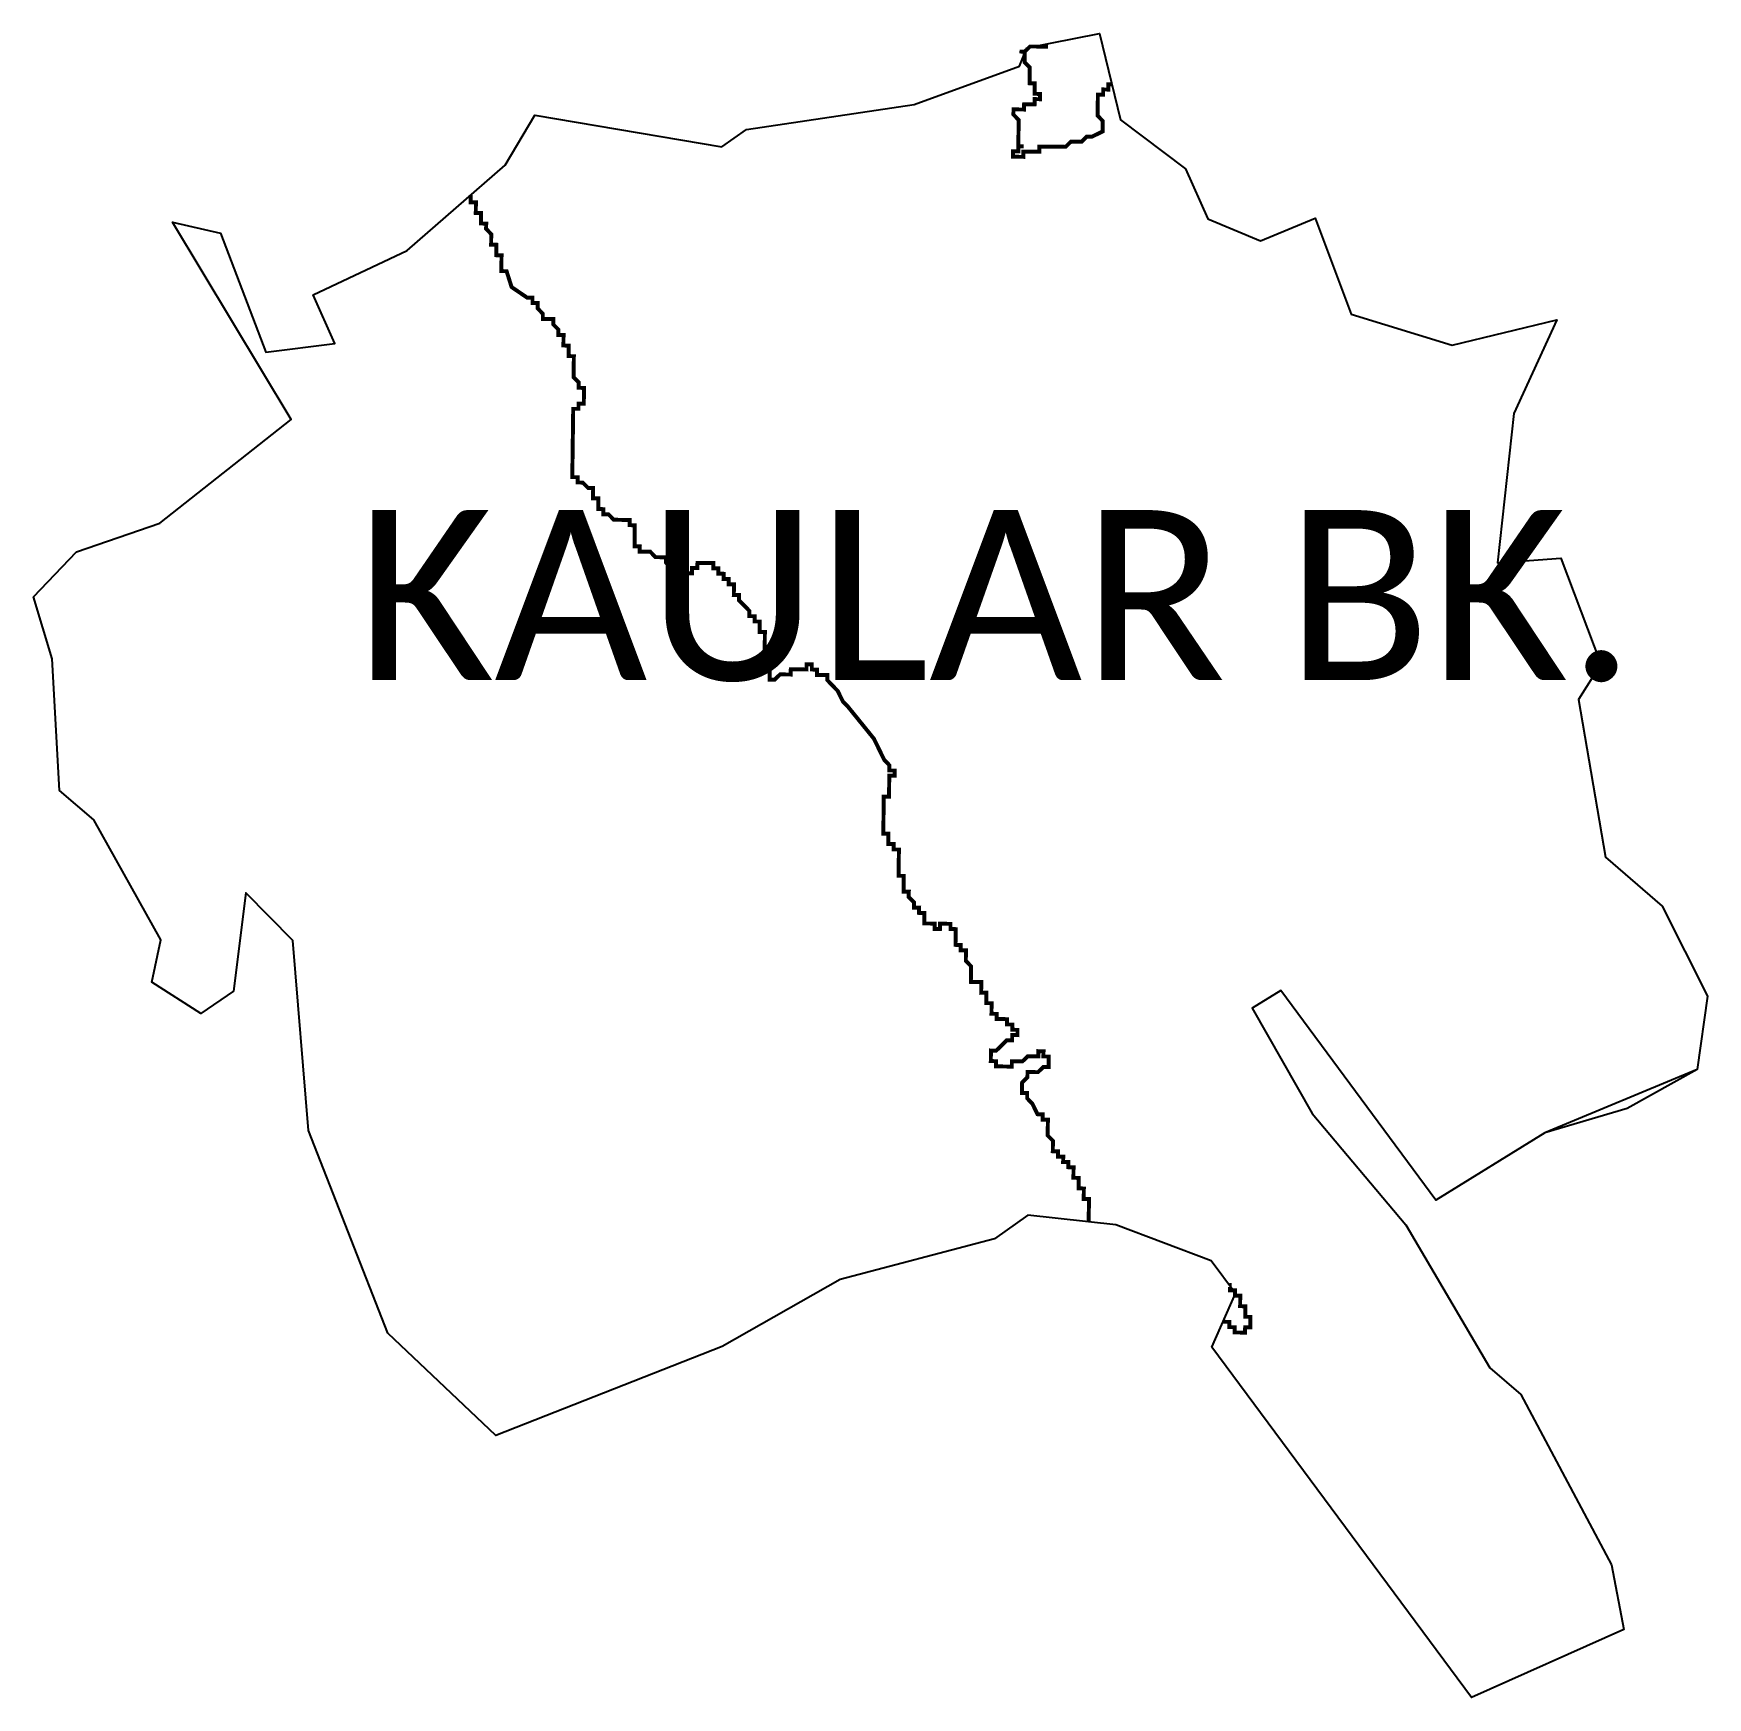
# Model space of a CAD drawing. Header units: metres. Extents: x 266674 to 267940, y 2141636 to 2142895.
import ezdxf

# ---------------------------------------------------------------- set-up
doc = ezdxf.new("R2010")
doc.units = ezdxf.units.M
doc.layers.add('ddddd', color=7, linetype='Continuous')
doc.layers.add('HAZARDS LINE', color=1, linetype='Continuous')
doc.styles.get("Standard").update_dxf_attribs({"font": 'simplex.shx'})

msp = doc.modelspace()

# ---------------------------------------------------------------- linework, layer by layer
at = {"layer": 'ddddd'}
for points in [[(267425.3, 2142883.8, 0), (267480.3, 2142894.5, 0), (267496.1, 2142829.3, 0), (267545.3, 2142792.2, 0), (267562.3, 2142754.3, 0), (267602.1, 2142737.8, 0), (267643.4, 2142754.9, 0), (267670.7, 2142682.1, 0), (267746.9, 2142658.8, 0), (267826.1, 2142678, 0), (267793.6, 2142607, 0), (267781.3, 2142494.2, 0), (267829.3, 2142497.7, 0), (267859.4, 2142417.4, 0), (267842.6, 2142390.6, 0), (267863, 2142271.4, 0), (267905.8, 2142234.4, 0), (267940.2, 2142166.4, 0), (267932.4, 2142110.7, 0), (267817, 2142063, 0), (267734.6, 2142012.1, 0), (267617.4, 2142170.6, 0), (267595.6, 2142157.1, 0), (267641, 2142077.6, 0), (267711.9, 2141993.3, 0), (267775.6, 2141885.2, 0), (267798.9, 2141864.9, 0), (267867.6, 2141736.2, 0), (267876.9, 2141687.2, 0), (267761.6, 2141635.7, 0), (267565.2, 2141900.7, 0), (267583.2, 2141941.4, 0), (267564.6, 2141966, 0), (267492.6, 2141993.2, 0), (267425.9, 2142000.7, 0), (267400.9, 2141982.8, 0), (267284.1, 2141952, 0), (267194.7, 2141901.2, 0), (267023.6, 2141833.9, 0), (266941.9, 2141911.4, 0), (266881.8, 2142064.6, 0), (266870.1, 2142208.3, 0), (266834.5, 2142244.5, 0), (266825.1, 2142170.2, 0), (266800.3, 2142153.1, 0), (266763.4, 2142177, 0), (266770.2, 2142208.9, 0), (266719.4, 2142299.7, 0), (266693.6, 2142321.9, 0), (266688, 2142421.5, 0), (266673.8, 2142468.4, 0), (266706.3, 2142502.4, 0), (266769.4, 2142524.2, 0), (266868.8, 2142602.5, 0), (266779, 2142751.9, 0), (266815.4, 2142743.4, 0), (266849.5, 2142653.5, 0), (266901.7, 2142660.1, 0), (266885.4, 2142696.9, 0), (266956.6, 2142730.3, 0), (267030.6, 2142794.8, 0), (267053.1, 2142832.7, 0), (267194.5, 2142808.9, 0), (267213.3, 2142821.8, 0), (267339.9, 2142840.7, 0), (267419.6, 2142869.7, 0), (267425.3, 2142883.8, 0)], [(267425.3, 2142883.8, 0), (267480.3, 2142894.5, 0), (267496.1, 2142829.3, 0), (267545.3, 2142792.2, 0), (267562.3, 2142754.3, 0), (267602.1, 2142737.8, 0), (267643.4, 2142754.9, 0), (267670.7, 2142682.1, 0), (267746.9, 2142658.8, 0), (267826.1, 2142678, 0), (267793.6, 2142607, 0), (267781.3, 2142494.2, 0), (267829.3, 2142497.7, 0), (267859.4, 2142417.4, 0), (267842.6, 2142390.6, 0), (267863, 2142271.4, 0), (267905.8, 2142234.4, 0), (267940.2, 2142166.4, 0), (267932.4, 2142110.7, 0), (267879.3, 2142081.2, 0), (267817, 2142063, 0), (267734.6, 2142012.1, 0), (267617.4, 2142170.6, 0), (267595.6, 2142157.1, 0), (267641, 2142077.6, 0), (267711.9, 2141993.3, 0), (267775.6, 2141885.2, 0), (267798.9, 2141864.9, 0), (267867.6, 2141736.2, 0), (267876.9, 2141687.2, 0), (267761.6, 2141635.7, 0), (267565.2, 2141900.7, 0), (267583.2, 2141941.4, 0), (267564.6, 2141966, 0), (267492.6, 2141993.2, 0), (267425.9, 2142000.7, 0), (267400.9, 2141982.8, 0), (267284.1, 2141952, 0), (267194.7, 2141901.2, 0), (267023.6, 2141833.9, 0), (266941.9, 2141911.4, 0), (266881.8, 2142064.6, 0), (266870.1, 2142208.3, 0), (266834.5, 2142244.5, 0), (266825.1, 2142170.2, 0), (266800.3, 2142153.1, 0), (266763.4, 2142177, 0), (266770.2, 2142208.9, 0), (266719.4, 2142299.7, 0), (266693.6, 2142321.9, 0), (266688, 2142421.5, 0), (266673.8, 2142468.4, 0), (266706.3, 2142502.4, 0), (266769.4, 2142524.2, 0), (266868.8, 2142602.5, 0), (266779, 2142751.9, 0), (266815.4, 2142743.4, 0), (266849.5, 2142653.5, 0), (266901.7, 2142660.1, 0), (266885.4, 2142696.9, 0), (266956.6, 2142730.3, 0), (267030.6, 2142794.8, 0), (267053.1, 2142832.7, 0), (267194.5, 2142808.9, 0), (267213.3, 2142821.8, 0), (267339.9, 2142840.7, 0), (267419.6, 2142869.7, 0), (267425.3, 2142883.8, 0)]]:
    msp.add_polyline3d(points, close=True, dxfattribs=at)
at = {"layer": 'HAZARDS LINE', "lineweight": 18}
msp.add_lwpolyline([(267439.7, 2142886.6, 2.98, 2.98, 0), (267439.7, 2142884.6, 2.98, 2.98, 0), (267427.7, 2142884.7, 2.98, 2.98, 0), (267423.7, 2142880.8, 2.98, 2.98, 0), (267419.7, 2142880.9, 2.98, 2.98, 0), (267423.7, 2142880.8, 2.98, 2.98, 0), (267423.6, 2142872.8, 2.98, 2.98, 0), (267427.5, 2142868.8, 2.98, 2.98, 0), (267427.4, 2142856.9, 2.98, 2.98, 0), (267431.3, 2142856.8, 2.98, 2.98, 0), (267431.2, 2142848.9, 2.98, 2.98, 0), (267435.2, 2142848.8, 2.98, 2.98, 0), (267435.2, 2142844.8, 2.98, 2.98, 0), (267431.2, 2142844.9, 2.98, 2.98, 0), (267431.1, 2142840.9, 2.98, 2.98, 0), (267423.2, 2142841, 2.98, 2.98, 0), (267423.1, 2142837, 2.98, 2.98, 0), (267415.2, 2142837.1, 2.98, 2.98, 0), (267415.1, 2142833.2, 2.98, 2.98, 0), (267419.1, 2142829.1, 2.98, 2.98, 0), (267418.8, 2142809.2, 2.98, 2.98, 0), (267422.8, 2142809.2, 2.98, 2.98, 0), (267418.8, 2142809.2, 2.98, 2.98, 0), (267418.8, 2142805.3, 2.98, 2.98, 0), (267414.8, 2142805.3, 2.98, 2.98, 0), (267414.7, 2142801.3, 2.98, 2.98, 0), (267422.7, 2142801.2, 2.98, 2.98, 0), (267422.7, 2142805.2, 2.98, 2.98, 0), (267434.7, 2142805.1, 2.98, 2.98, 0), (267434.7, 2142809, 2.98, 2.98, 0), (267454.6, 2142808.8, 2.98, 2.98, 0), (267458.6, 2142812.7, 2.98, 2.98, 0), (267466.6, 2142812.6, 2.98, 2.98, 0), (267470.6, 2142816.5, 2.98, 2.98, 0), (267474.6, 2142816.5, 2.98, 2.98, 0), (267482.6, 2142820.4, 2.98, 2.98, 0), (267482.7, 2142828.3, 2.98, 2.98, 0), (267478.8, 2142832.4, 2.98, 2.98, 0), (267479, 2142848.3, 2.98, 2.98, 0), (267483, 2142848.2, 2.98, 2.98, 0), (267483, 2142852.2, 2.98, 2.98, 0), (267487, 2142852.1, 2.98, 2.98, 0), (267487, 2142856.1, 2.98, 2.98, 0), (267489.6, 2142856.1, 2.98, 2.98, 0)], format="xyseb", dxfattribs=at)
at = {"layer": 'HAZARDS LINE', "lineweight": 18, "const_width": 2.98}
for points in [[(267472, 2141995.5), (267472.3, 2142012.8), (267468.3, 2142012.8), (267468.4, 2142020.8), (267464.4, 2142020.9), (267464.5, 2142028.8), (267460.5, 2142028.9), (267460.6, 2142036.8), (267456.7, 2142036.9), (267456.7, 2142040.8), (267452.7, 2142040.9), (267452.8, 2142044.9), (267448.8, 2142044.9), (267448.9, 2142048.9), (267444.9, 2142049), (267445, 2142056.9), (267441, 2142060.9), (267441.2, 2142072.9), (267437.2, 2142072.9), (267437.3, 2142076.9), (267433.3, 2142077), (267429.4, 2142085), (267425.5, 2142089), (267425.5, 2142093), (267421.6, 2142093), (267421.7, 2142101), (267425.7, 2142104.9), (267425.8, 2142108.9), (267433.7, 2142108.8), (267437.7, 2142112.7), (267441.7, 2142112.7), (267441.8, 2142120.6), (267437.8, 2142120.7), (267437.9, 2142124.6), (267433.9, 2142124.7), (267433.9, 2142120.7), (267425.9, 2142120.8), (267421.9, 2142116.9), (267413.9, 2142117), (267413.9, 2142113), (267401.9, 2142113.2), (267402, 2142117.1), (267398, 2142117.2), (267398.1, 2142125.2), (267402.1, 2142125.1), (267406.1, 2142129), (267410.1, 2142133), (267414.1, 2142132.9), (267414.2, 2142136.9), (267418.2, 2142136.8), (267418.2, 2142140.8), (267414.2, 2142140.9), (267414.3, 2142144.8), (267410.3, 2142144.9), (267410.3, 2142148.9), (267402.4, 2142149), (267402.4, 2142152.9), (267398.5, 2142153), (267398.6, 2142161), (267394.6, 2142161), (267394.7, 2142169), (267390.7, 2142169), (267390.8, 2142177), (267382.9, 2142177.1), (267383, 2142189), (267379.1, 2142193), (267379.2, 2142201), (267375.2, 2142201), (267375.3, 2142205), (267371.3, 2142205.1), (267371.4, 2142217), (267367.5, 2142217.1), (267367.5, 2142221), (267359.6, 2142221.1), (267359.5, 2142217.2), (267355.5, 2142217.2), (267355.6, 2142221.2), (267347.6, 2142221.3), (267347.7, 2142229.2), (267343.7, 2142229.3), (267343.8, 2142233.3), (267339.8, 2142233.3), (267339.9, 2142237.3), (267335.9, 2142241.3), (267336, 2142245.3), (267332, 2142245.4), (267332.2, 2142257.3), (267328.2, 2142257.3), (267328.5, 2142277.2), (267324.5, 2142277.3), (267324.5, 2142281.3), (267320.5, 2142281.3), (267320.6, 2142289.3), (267316.7, 2142289.3), (267317, 2142317.2), (267321, 2142317.1), (267321.2, 2142333), (267325.2, 2142333), (267325.2, 2142337), (267321.3, 2142337), (267321.3, 2142341), (267317.4, 2142345), (267309.6, 2142361), (267290, 2142385.2), (267286.1, 2142389.2), (267282.2, 2142397.2), (267278.3, 2142401.2), (267274.4, 2142405.3), (267274.4, 2142409.2), (267266.5, 2142409.3), (267266.5, 2142413.3), (267262.6, 2142413.4), (267262.6, 2142417.3), (267258.6, 2142417.4), (267258.6, 2142413.4), (267246.7, 2142413.6), (267246.6, 2142409.6), (267238.6, 2142409.7), (267234.6, 2142405.8), (267230.6, 2142405.8), (267230.8, 2142417.7), (267226.9, 2142421.8), (267227.1, 2142441.7), (267223.1, 2142441.7), (267223.2, 2142449.7), (267219.3, 2142449.7), (267219.3, 2142453.7), (267215.3, 2142453.8), (267215.4, 2142457.7), (267211.5, 2142461.8), (267207.5, 2142465.8), (267207.6, 2142469.8), (267203.6, 2142469.8), (267203.7, 2142477.8), (267199.7, 2142477.8), (267199.8, 2142481.8), (267195.8, 2142481.9), (267195.9, 2142485.8), (267191.9, 2142485.9), (267191.9, 2142489.9), (267188, 2142489.9), (267188, 2142493.9), (267176.1, 2142494), (267176, 2142490.1), (267172, 2142490.1), (267172, 2142486.1), (267156.1, 2142486.3), (267156.1, 2142490.3), (267152.2, 2142494.4), (267152.3, 2142498.3), (267144.3, 2142498.4), (267140.4, 2142502.5), (267132.4, 2142502.6), (267132.5, 2142506.5), (267128.5, 2142506.6), (267128.7, 2142522.5), (267124.7, 2142522.6), (267124.8, 2142526.5), (267112.8, 2142526.7), (267108.9, 2142530.7), (267104.9, 2142530.8), (267105, 2142534.7), (267101, 2142534.8), (267101.1, 2142542.8), (267097.1, 2142542.8), (267097.2, 2142550.8), (267093.3, 2142550.8), (267089.3, 2142554.8), (267085.4, 2142554.9), (267085.4, 2142558.9), (267081.4, 2142558.9), (267082.1, 2142610.6), (267086.1, 2142610.6), (267086.1, 2142614.6), (267090.1, 2142614.5), (267090.3, 2142626.4), (267086.3, 2142626.5), (267086.3, 2142630.5), (267082.4, 2142634.5), (267082.6, 2142650.4), (267078.6, 2142650.5), (267078.7, 2142658.4), (267074.7, 2142658.5), (267074.8, 2142666.4), (267070.9, 2142666.5), (267070.9, 2142670.5), (267067, 2142674.5), (267067, 2142678.5), (267059.1, 2142678.6), (267059.1, 2142682.5), (267055.2, 2142686.6), (267055.3, 2142690.6), (267051.3, 2142690.6), (267051.3, 2142694.6), (267047.4, 2142694.6), (267035.5, 2142702.7), (267031.7, 2142714.7), (267027.7, 2142714.8), (267027.9, 2142726.7), (267023.9, 2142726.8), (267024, 2142734.7), (267020, 2142734.8), (267020.1, 2142742.7), (267016.2, 2142746.8), (267016.3, 2142750.7), (267012.3, 2142750.8), (267012.4, 2142758.7), (267008.4, 2142758.8), (267008.5, 2142766.8), (267004.5, 2142766.8), (267004.6, 2142770.8), (267003.1, 2142770.8)], [(267573.7, 2141920), (267578.5, 2141919.9), (267578.4, 2141915.9), (267582.4, 2141915.9), (267582.4, 2141911.9), (267590.3, 2141911.8), (267590.4, 2141915.8), (267594.3, 2141915.7), (267594.4, 2141923.7), (267590.5, 2141923.7), (267590.6, 2141931.7), (267586.6, 2141931.8), (267586.7, 2141939.7), (267582.7, 2141939.8), (267582.8, 2141943.7), (267578.8, 2141943.8), (267578.8, 2141947.8), (267578.4, 2141947.8)]]:
    msp.add_lwpolyline(points, dxfattribs=at)

# ---------------------------------------------------------------- texts
at = {"layer": 'ddddd', "insert": (266918.1, 2142534), "char_height": 128.647, "attachment_point": 1}
msp.add_mtext_dynamic_manual_height_columns('{\\fCalibri|b0|i0|c0|p34;KAULAR BK.}', width=1449.11, gutter_width=643.2, heights=[0], dxfattribs=at)
msp.add_mtext_dynamic_manual_height_columns('{\\fCalibri|b0|i0|c0|p34;KAULAR BK.}', width=1449.11, gutter_width=643.2, heights=[0], dxfattribs=at)

doc.saveas('drawing.dxf')
